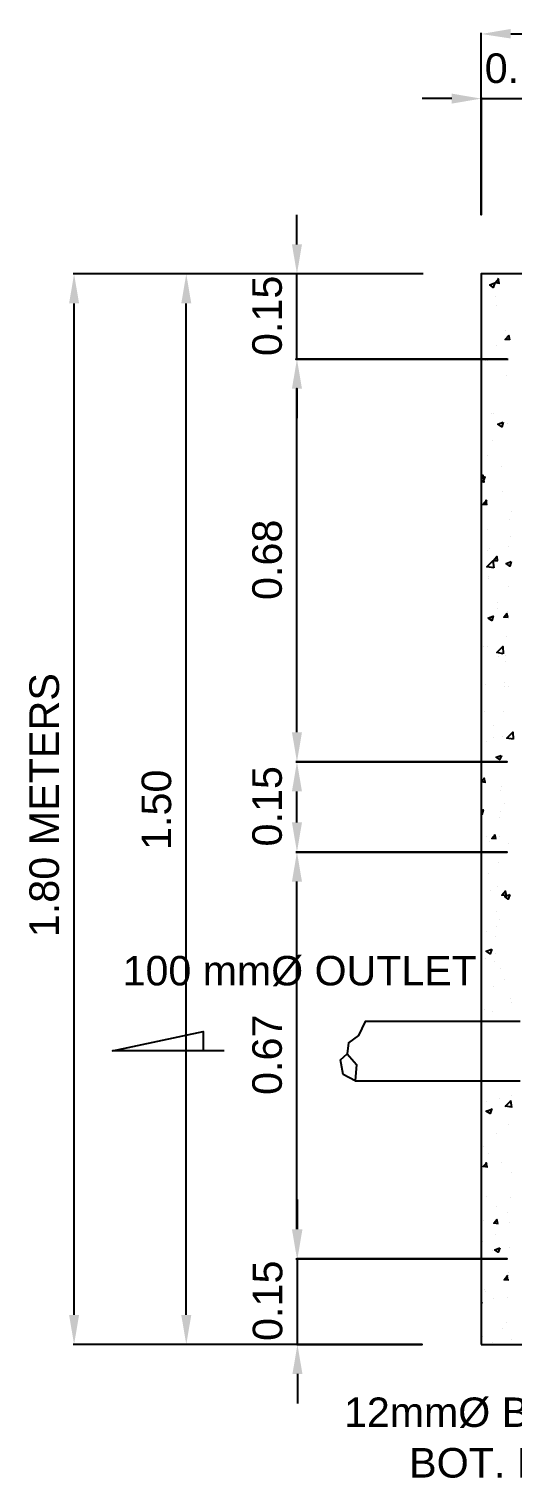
# Model space of a CAD drawing. Header units: millimetres. Extents: x 2391 to 3323, y 1596 to 2537.
# Drawn here: x 3038.34 to 3049.52, y 1704.49 to 1738 of the extents above; entities that cross this region are included whole.
import ezdxf

# ---------------------------------------------------------------- set-up
doc = ezdxf.new("R2010")
doc.units = ezdxf.units.MM
for name, color, linetype in [('Concrete slab piping', 201, 'Continuous'), ('PIPES', 20, 'Continuous'), ('TEXT', 130, 'Continuous')]:
    doc.layers.add(name, color=color, linetype=linetype)
doc.layers.add('HATCHES', color=7, linetype='Continuous', true_color=0xe6ac00)
doc.styles.add('PDF Arial', font='arial.ttf')
doc.styles.add('PDF Swis721 BT', font='swiss.ttf')

msp = doc.modelspace()

# ---------------------------------------------------------------- hatches: boundary and pattern name
at = {"layer": 'PIPES', "transparency": 33554559}
for points in [[(3044.425, 1729.683), (3044.657, 1729.683), (3044.541, 1730.366)], [(3044.547, 1709.597), (3044.552, 1709.563), (3044.668, 1710.246), (3044.425, 1710.246), (3044.541, 1709.563)]]:
    msp.add_hatch(color=256, dxfattribs=at).paths.add_polyline_path(points)
h = msp.add_hatch(color=256, dxfattribs=at)
h.paths.add_polyline_path([(3044.657, 1721.737), (3044.425, 1721.737), (3044.541, 1721.053)])
h.paths.add_polyline_path([(3044.425, 1720.37), (3044.657, 1720.37), (3044.541, 1721.053)])
h = msp.add_hatch(color=256, dxfattribs=at)
h.paths.add_polyline_path([(3044.657, 1719.652), (3044.425, 1719.652), (3044.541, 1718.968)])
h.paths.add_polyline_path([(3044.425, 1718.285), (3044.657, 1718.285), (3044.541, 1718.968)])

# ---------------------------------------------------------------- linework, layer by layer
at = {"layer": 'Concrete slab piping', "lineweight": 25}
msp.add_lwpolyline([(3048.803, 1707.582), (3096.005, 1707.582), (3096.005, 1732.335), (3048.803, 1732.335)], close=True, dxfattribs=at)
at = {"layer": 'HATCHES', "lineweight": 25}
for points in [[(3049.116, 1732.127), (3049.081, 1732.023), (3049, 1732.081)], [(3049.313, 1728.907), (3049.278, 1728.803), (3049.186, 1728.86)], [(3049.093, 1725.536), (3048.931, 1725.559), (3049.07, 1725.698)], [(3049.498, 1725.687), (3049.464, 1725.582), (3049.383, 1725.64)], [(3049.313, 1723.555), (3049.162, 1723.579), (3049.301, 1723.718)], [(3049.545, 1721.575), (3049.394, 1721.598), (3049.533, 1721.737)], [(3049.464, 1717.984), (3049.429, 1717.88), (3049.348, 1717.938)], [(3049.047, 1716.721), (3049.012, 1716.617), (3048.919, 1716.675)], [(3049.232, 1709.818), (3049.197, 1709.714), (3049.116, 1709.771)]]:
    msp.add_lwpolyline(points, close=True, dxfattribs=at)
for points in [[(3049.232, 1732.115), (3049.128, 1732.127), (3049.209, 1732.231)], [(3049.186, 1732.243), (3049.186, 1732.243)], [(3049.22, 1732.115), (3049.197, 1732.231)], [(3049.139, 1731.803), (3049.139, 1731.803)], [(3049.162, 1731.617), (3049.162, 1731.617)], [(3049.359, 1731.026), (3049.359, 1731.026)], [(3049.464, 1730.818), (3049.359, 1730.818), (3049.452, 1730.922)], [(3049.464, 1730.806), (3049.44, 1730.922)], [(3049.162, 1730.679), (3049.162, 1730.679)], [(3048.908, 1730.331), (3048.908, 1730.331)], [(3048.954, 1730.331), (3048.954, 1730.331)], [(3049.383, 1729.996), (3049.383, 1729.996)], [(3049.047, 1729.104), (3049.047, 1729.104)], [(3049.093, 1729.115), (3049.093, 1729.115)], [(3049.406, 1728.872), (3049.406, 1728.872)], [(3049.07, 1728.478), (3049.07, 1728.478)], [(3048.954, 1728.131), (3048.954, 1728.131)], [(3048.803, 1727.644), (3048.838, 1727.679), (3048.861, 1727.517), (3048.803, 1727.528)], [(3048.803, 1727.609), (3048.884, 1727.644), (3048.85, 1727.54), (3048.803, 1727.575)], [(3049.267, 1727.887), (3049.267, 1727.887)], [(3049.29, 1727.297), (3049.29, 1727.297)], [(3048.815, 1727.204), (3048.815, 1727.204)], [(3048.942, 1727.007), (3048.838, 1727.007), (3048.931, 1727.111)], [(3048.931, 1726.996), (3048.919, 1727.111)], [(3049.452, 1726.66), (3049.452, 1726.66)], [(3049.498, 1726.845), (3049.498, 1726.845)], [(3048.942, 1726.416), (3048.942, 1726.416)], [(3049.475, 1726.266), (3049.475, 1726.266)], [(3048.942, 1725.93), (3048.942, 1725.93)], [(3048.989, 1725.976), (3048.989, 1725.976)], [(3049.429, 1726.034), (3049.429, 1726.034)], [(3049.186, 1725.698), (3049.081, 1725.698), (3049.162, 1725.802), (3049.174, 1725.698)], [(3049.452, 1725.687), (3049.452, 1725.687)], [(3048.966, 1725.339), (3048.966, 1725.339)], [(3048.966, 1725.293), (3048.966, 1725.293)], [(3049.429, 1725.107), (3049.429, 1725.107)], [(3049.174, 1724.748), (3049.174, 1724.748)], [(3049.186, 1724.598), (3049.186, 1724.598)], [(3048.954, 1724.378), (3049.081, 1724.424), (3049.047, 1724.32), (3048.966, 1724.378)], [(3049.429, 1724.389), (3049.325, 1724.401), (3049.406, 1724.494)], [(3049.417, 1724.389), (3049.394, 1724.494)], [(3049.417, 1724.528), (3049.417, 1724.528)], [(3049.394, 1723.949), (3049.394, 1723.949)], [(3048.85, 1723.718), (3048.85, 1723.718)], [(3048.942, 1723.729), (3048.942, 1723.729)], [(3049.209, 1723.486), (3049.209, 1723.486)], [(3049.359, 1723.521), (3049.359, 1723.521)], [(3049.371, 1723.37), (3049.371, 1723.37)], [(3049.336, 1722.895), (3049.336, 1722.895)], [(3048.896, 1722.837), (3048.896, 1722.837)], [(3049.348, 1722.791), (3049.348, 1722.791)], [(3049.429, 1722.791), (3049.429, 1722.791)], [(3048.873, 1722.212), (3048.873, 1722.212)], [(3049.325, 1722.212), (3049.325, 1722.212)], [(3049.093, 1721.899), (3049.093, 1721.899)], [(3049.081, 1721.609), (3049.081, 1721.609)], [(3049.301, 1721.633), (3049.301, 1721.633)], [(3049.452, 1721.667), (3049.452, 1721.667)], [(3048.931, 1721.528), (3048.931, 1721.528)], [(3049.244, 1721.1), (3049.151, 1721.158), (3049.267, 1721.204)], [(3049.232, 1721.1), (3049.278, 1721.204)], [(3049.29, 1721.053), (3049.29, 1721.053)], [(3048.908, 1720.578), (3048.803, 1720.59), (3048.884, 1720.683)], [(3048.896, 1720.578), (3048.873, 1720.683)], [(3049.255, 1720.382), (3049.255, 1720.382)], [(3049.267, 1720.474), (3049.267, 1720.474)], [(3048.803, 1719.93), (3048.85, 1719.941), (3048.815, 1719.837), (3048.803, 1719.849)], [(3049.244, 1719.895), (3049.244, 1719.895)], [(3049.336, 1720.092), (3049.336, 1720.092)], [(3049.232, 1719.756), (3049.232, 1719.756)], [(3048.931, 1719.328), (3048.931, 1719.328)], [(3048.989, 1719.212), (3048.989, 1719.212)], [(3049.151, 1719.27), (3049.047, 1719.281), (3049.128, 1719.374)], [(3049.139, 1719.27), (3049.116, 1719.374)], [(3049.22, 1719.316), (3049.22, 1719.316)], [(3049.44, 1719.154), (3049.44, 1719.154)], [(3049.197, 1718.737), (3049.197, 1718.737)], [(3048.977, 1718.47), (3048.977, 1718.47)], [(3049.012, 1718.088), (3049.012, 1718.088)], [(3049.174, 1718.169), (3049.174, 1718.169)], [(3049.359, 1718.065), (3049.383, 1717.961), (3049.278, 1717.972), (3049.371, 1718.077)], [(3049.162, 1717.59), (3049.162, 1717.59)], [(3049.162, 1717.243), (3049.162, 1717.243)], [(3049.232, 1717.405), (3049.232, 1717.405)], [(3048.919, 1717.138), (3048.919, 1717.138)], [(3049.139, 1717.011), (3049.139, 1717.011)], [(3048.896, 1716.513), (3048.896, 1716.513)], [(3049.139, 1716.617), (3049.139, 1716.617)], [(3049.116, 1716.432), (3049.116, 1716.432)], [(3049.255, 1716.281), (3049.255, 1716.281)], [(3049.093, 1715.853), (3049.093, 1715.853)], [(3049.348, 1716.015), (3049.348, 1716.015)], [(3049.475, 1715.586), (3049.475, 1715.586)], [(3048.884, 1715.331), (3048.884, 1715.331)], [(3049.07, 1715.273), (3049.07, 1715.273)], [(3049.51, 1715.493), (3049.51, 1715.493)], [(3048.919, 1713.2), (3048.919, 1713.2)], [(3049.232, 1713.27), (3049.232, 1713.27)], [(3049.359, 1713.084), (3049.498, 1713.223)], [(3049.51, 1713.061), (3049.487, 1713.223)], [(3049.498, 1713.339), (3049.498, 1713.339)], [(3049.047, 1713.038), (3049.012, 1712.922), (3048.919, 1712.98), (3049.047, 1713.026)], [(3049.359, 1713.096), (3049.51, 1713.073)], [(3049.429, 1712.679), (3049.429, 1712.679)], [(3048.85, 1712.169), (3048.85, 1712.169)], [(3049.162, 1712.459), (3049.162, 1712.459)], [(3048.977, 1711.995), (3048.977, 1711.995)], [(3048.815, 1711.567), (3048.815, 1711.567)], [(3048.954, 1711.683), (3048.85, 1711.694), (3048.942, 1711.787)], [(3048.942, 1711.683), (3048.919, 1711.787)], [(3049.267, 1711.787), (3049.267, 1711.787)], [(3049.51, 1711.567), (3049.51, 1711.567)], [(3048.919, 1710.999), (3048.919, 1710.999)], [(3049.487, 1710.988), (3049.487, 1710.988)], [(3049.197, 1710.374), (3049.093, 1710.385), (3049.174, 1710.478)], [(3049.162, 1710.768), (3049.162, 1710.768)], [(3049.186, 1710.374), (3049.162, 1710.478)], [(3049.406, 1710.64), (3049.406, 1710.64)], [(3048.85, 1710.455), (3048.85, 1710.455)], [(3049.464, 1710.408), (3049.464, 1710.408)], [(3048.838, 1709.968), (3048.838, 1709.968)], [(3049.139, 1710.13), (3049.139, 1710.13)], [(3049.452, 1709.829), (3049.452, 1709.829)], [(3049.058, 1709.76), (3049.058, 1709.76)], [(3049.255, 1709.586), (3049.255, 1709.586)], [(3049.336, 1709.54), (3049.336, 1709.54)], [(3049.44, 1709.065), (3049.336, 1709.076), (3049.417, 1709.181)], [(3049.417, 1709.065), (3049.406, 1709.169)], [(3049.429, 1709.25), (3049.429, 1709.25)], [(3048.884, 1708.856), (3048.884, 1708.856)], [(3048.803, 1708.544), (3048.815, 1708.555), (3048.803, 1708.52)], [(3048.908, 1708.798), (3048.908, 1708.798)], [(3049.093, 1708.636), (3049.093, 1708.636)], [(3049.406, 1708.671), (3049.406, 1708.671)], [(3049.301, 1707.953), (3049.301, 1707.953)], [(3049.383, 1708.092), (3049.383, 1708.092)], [(3048.838, 1707.768), (3048.838, 1707.768)], [(3049.058, 1707.629), (3049.058, 1707.629)], [(3049.498, 1707.686), (3049.498, 1707.686)]]:
    msp.add_lwpolyline(points, dxfattribs=at)
at = {"layer": 'PIPES', "lineweight": 25}
for points in [[(3048.803, 1736.413), (3048.803, 1733.702), (3048.803, 1737.907)], [(3049.487, 1737.884), (3095.321, 1737.884)], [(3048.12, 1736.389), (3047.437, 1736.389)], [(3048.803, 1736.389), (3050.784, 1736.389)], [(3044.541, 1733.019), (3044.541, 1733.702)], [(3047.437, 1732.335), (3039.363, 1732.335)], [(3043.151, 1732.335), (3041.969, 1732.335)], [(3047.46, 1732.335), (3044.518, 1732.335)], [(3044.541, 1730.366), (3044.541, 1732.335)], [(3039.386, 1708.266), (3039.386, 1731.652)], [(3041.981, 1708.266), (3041.981, 1731.652)], [(3049.406, 1730.366), (3044.518, 1730.366), (3049.429, 1730.366)], [(3044.541, 1721.737), (3044.541, 1729.683), (3044.541, 1728.999)], [(3044.541, 1719.652), (3044.541, 1720.37)], [(3044.541, 1710.246), (3044.541, 1718.285)], [(3049.707, 1715.053), (3046.116, 1715.053), (3045.965, 1714.729), (3045.734, 1714.555), (3045.699, 1714.3), (3045.919, 1714.057), (3045.884, 1713.675), (3049.707, 1713.675)], [(3042.861, 1714.37), (3040.278, 1714.37), (3042.375, 1714.822), (3042.375, 1714.37)], [(3045.884, 1713.675), (3045.606, 1713.826), (3045.548, 1714.161), (3045.699, 1714.3)], [(3044.552, 1710.246), (3044.552, 1710.93)], [(3044.518, 1709.563), (3049.406, 1709.563), (3044.541, 1709.563)], [(3044.552, 1707.582), (3044.552, 1709.563)], [(3044.541, 1707.582), (3047.437, 1707.582), (3039.363, 1707.582)], [(3043.174, 1707.582), (3041.969, 1707.582)], [(3044.552, 1706.899), (3044.552, 1706.215)]]:
    msp.add_lwpolyline(points, dxfattribs=at)
for points in [[(3044.518, 1721.053), (3049.406, 1721.053)], [(3044.518, 1718.968), (3049.406, 1718.968)]]:
    msp.add_lwpolyline(points, close=True, dxfattribs=at)
at = {"layer": 'PIPES', "transparency": 33554559}
for points in [[(3049.487, 1738), (3049.487, 1737.779), (3048.803, 1737.884)], [(3048.12, 1736.505), (3048.12, 1736.274), (3048.803, 1736.389)], [(3044.425, 1733.019), (3044.657, 1733.019), (3044.541, 1732.335)], [(3039.27, 1731.652), (3039.502, 1731.652), (3039.386, 1732.335)], [(3041.865, 1731.652), (3042.097, 1731.652), (3041.981, 1732.335)], [(3039.27, 1708.266), (3039.502, 1708.266), (3039.386, 1707.582)], [(3041.865, 1708.266), (3042.097, 1708.266), (3041.981, 1707.582)], [(3044.437, 1706.899), (3044.668, 1706.899), (3044.552, 1707.582)]]:
    msp.add_solid(points, dxfattribs=at)

# ---------------------------------------------------------------- texts
at = {"layer": 'PIPES', "insert": (3048.884, 1736.741), "char_height": 0.684, "attachment_point": 7, "style": 'PDF Swis721 BT'}
msp.add_mtext('0.15', dxfattribs=at)
at = {"layer": 'PIPES', "attachment_point": 7, "rotation": 90, "style": 'PDF Swis721 BT'}
for s, insert, char_height in [('0.15', (3044.201, 1730.436), 0.684), ('0.68', (3044.201, 1724.795), 0.684), ('1.80 METERS', (3039.046, 1716.999), 0.68399), ('0.15', (3044.201, 1719.096), 0.684), ('1.50', (3041.641, 1719.015), 0.684), ('0.67', (3044.201, 1713.351), 0.684), ('0.15', (3044.212, 1707.663), 0.684)]:
    msp.add_mtext(s, dxfattribs=dict(at, insert=insert, char_height=char_height))
at = {"layer": 'TEXT', "attachment_point": 7}
for s, insert, char_height, style in [('100 mmØ OUTLET', (3040.51, 1715.859), 0.68079, 'PDF Arial'), ('12mmØ BARS @ 0.20 MOC', (3045.63, 1705.538), 0.68079, 'PDF Arial'), ('BOT. BARS BOTHWAYS', (3047.135, 1704.494), 0.68399, 'PDF Swis721 BT')]:
    msp.add_mtext(s, dxfattribs=dict(at, insert=insert, char_height=char_height, style=style))

doc.saveas('drawing.dxf')
